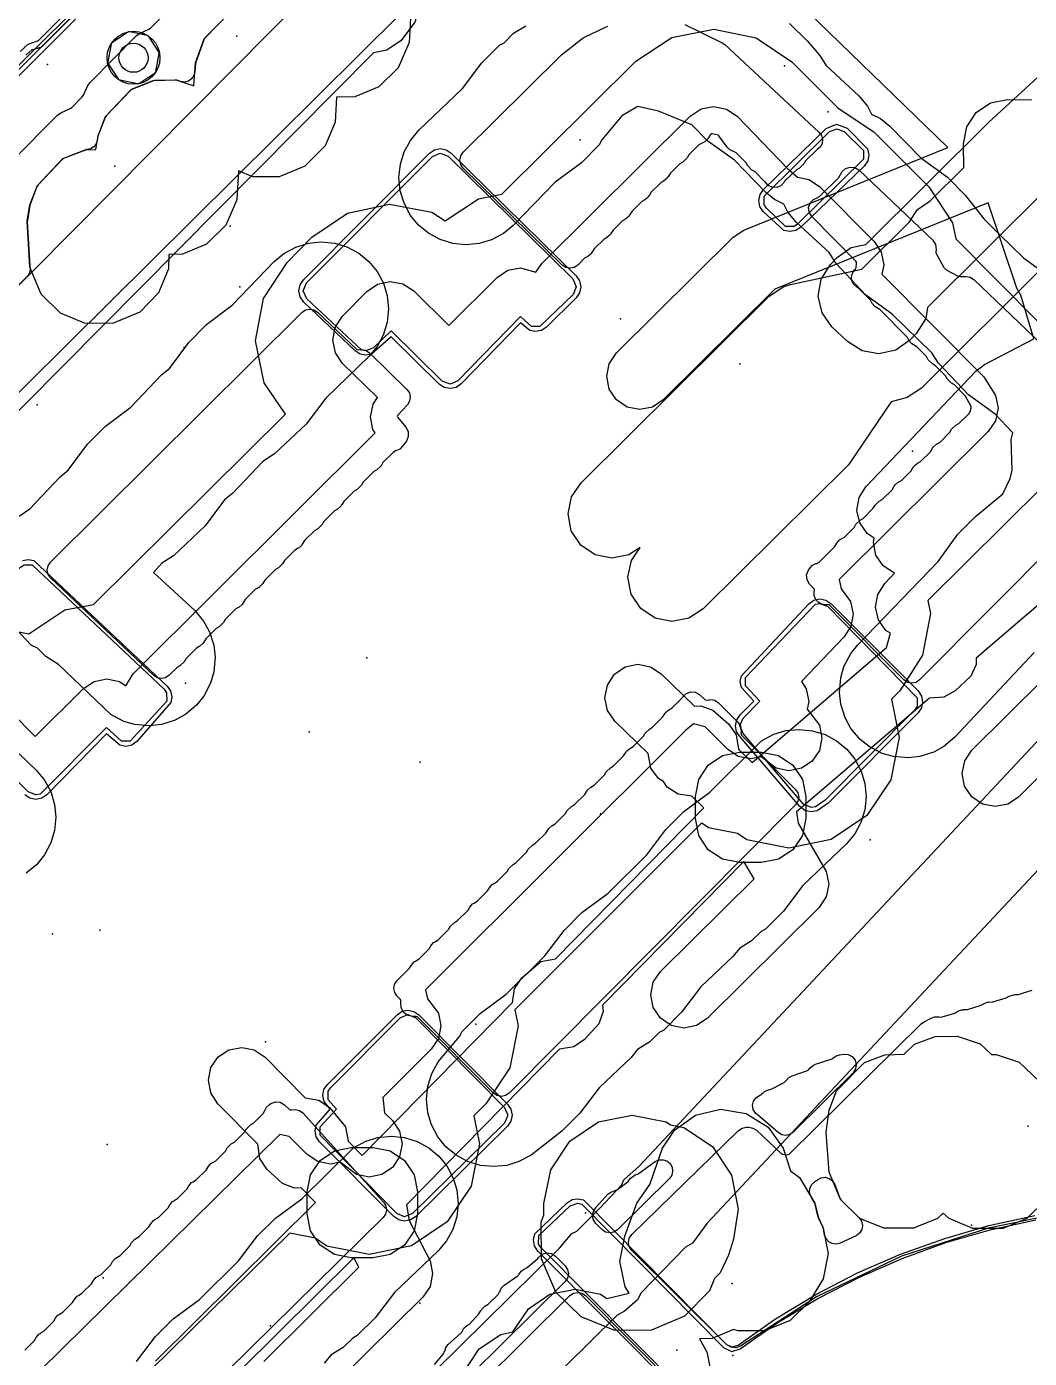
# Model space of a CAD drawing. Header units: metres. Extents: x -2677 to -840, y 169 to 1487.
# Drawn here: x -2300 to -2254.5, y 759.4 to 819.7 of the extents above; entities that cross this region are included whole.
import ezdxf

# ---------------------------------------------------------------- set-up
doc = ezdxf.new("R2010")
doc.units = ezdxf.units.M
for name, color, linetype in [('AI_GREENING_ALLOWED_ZONE', 4, 'Continuous'), ('AI_GREENING_EXCLUSIONS', 1, 'Continuous'), ('AI_GREENING_LAWN', 82, 'Continuous'), ('AI_GREENING_REJECTED', 6, 'Continuous'), ('AI_GREENING_SHRUBS', 92, 'Continuous')]:
    doc.layers.add(name, color=color, linetype=linetype)

# ---------------------------------------------------------------- blocks, each defined once
blk = doc.blocks.new('AI_SHRUB')
for radius in [1, 0.55]:
    blk.add_circle((0, 0), radius)

msp = doc.modelspace()

# ---------------------------------------------------------------- linework, layer by layer
at = {"layer": 'AI_GREENING_ALLOWED_ZONE'}
for points in [[(-2290.693, 820.413), (-2291.876, 819.212), (-2291.933, 819.121), (-2292.291, 818.107), (-2292.305, 818.042), (-2292.331, 817.677), (-2292.376, 817.503), (-2292.479, 817.356), (-2292.628, 817.255), (-2292.803, 817.213), (-2292.981, 817.236), (-2293.155, 817.291), (-2293.236, 817.303), (-2294.145, 817.278), (-2294.23, 817.261), (-2295.168, 816.89), (-2295.256, 816.83), (-2296.346, 815.683), (-2296.397, 815.602), (-2296.709, 814.797), (-2296.723, 814.747), (-2296.753, 814.567), (-2296.809, 814.405), (-2296.917, 814.271), (-2297.064, 814.182), (-2297.233, 814.148), (-2297.234, 814.148), (-2297.319, 814.131), (-2298.257, 813.76), (-2298.345, 813.7), (-2299.435, 812.553), (-2299.486, 812.472), (-2299.798, 811.667), (-2299.812, 811.617), (-2299.92, 810.942), (-2299.923, 810.889), (-2299.811, 808.869), (-2299.807, 808.851), (-2299.797, 808.684), (-2299.843, 808.523), (-2299.939, 808.387), (-2302.487, 805.818)], [(-2300.655, 813.6), (-2298.551, 815.718), (-2298.404, 815.821), (-2297.982, 816.013), (-2297.909, 816.063), (-2297.433, 816.54), (-2297.382, 816.613), (-2297.183, 817.051), (-2297.083, 817.197), (-2294.988, 819.305), (-2294.841, 819.408), (-2294.419, 819.6), (-2294.347, 819.65), (-2293.87, 820.127)]]:
    msp.add_lwpolyline(points, dxfattribs=at)
msp.add_lwpolyline([(-2264.122, 767.479), (-2263.956, 767.568), (-2263.769, 767.59), (-2263.587, 767.54), (-2263.436, 767.427), (-2263.338, 767.267), (-2263.101, 766.635), (-2263.043, 766.545), (-2262.232, 765.754), (-2262.122, 765.596), (-2262.081, 765.408), (-2262.114, 765.218), (-2262.216, 765.055), (-2262.372, 764.942), (-2263.097, 764.608), (-2263.271, 764.564), (-2263.45, 764.584), (-2263.61, 764.665), (-2263.731, 764.799), (-2263.797, 764.966), (-2263.854, 765.253), (-2263.871, 765.307), (-2264.07, 765.749), (-2264.102, 765.841), (-2264.227, 766.375), (-2264.256, 766.446), (-2264.412, 766.705), (-2264.478, 766.884), (-2264.472, 767.074), (-2264.396, 767.248), (-2264.26, 767.381), (-2264.165, 767.444), (-2264.122, 767.479)], close=True, dxfattribs=at)
at = {"layer": 'AI_GREENING_EXCLUSIONS'}
for points in [[(-2253.881, 847.093), (-2254.649, 847.231), (-2255.33, 847.689), (-2282.133, 820.661), (-2282.358, 819.92), (-2282.98, 819.097), (-2283.627, 818.661), (-2284.241, 818.536), (-2312.4, 790.141), (-2337.539, 765.065), (-2337.768, 764.325), (-2338.395, 763.505), (-2339.044, 763.072), (-2339.658, 762.951), (-2363.51, 739.16)], [(-2285.57, 832.479), (-2316.918, 801.253), (-2346.869, 771.794)], [(-2285.472, 832.295), (-2316.778, 801.11), (-2346.64, 771.738)], [(-2253.628, 812.473), (-2259.132, 807), (-2259.218, 806.498), (-2259.635, 805.838), (-2259.937, 805.519), (-2260.575, 805.07), (-2261.336, 804.899), (-2262.103, 805.031), (-2262.765, 805.449), (-2263.465, 806.116), (-2263.914, 806.753), (-2264.085, 807.514), (-2263.952, 808.283), (-2263.535, 808.943), (-2263.233, 809.259), (-2262.595, 809.709), (-2261.931, 809.858), (-2261.931, 809.858), (-2256.364, 815.392), (-2243.745, 826.986)], [(-2294.119, 759.263), (-2286.866, 766.444), (-2287.522, 767.109), (-2287.811, 767.097), (-2288.36, 767.299), (-2289.067, 767.952), (-2289.389, 768.44), (-2289.483, 769.094), (-2291.288, 770.922), (-2291.61, 771.41), (-2291.721, 771.985), (-2291.603, 772.558), (-2291.275, 773.043), (-2290.786, 773.365), (-2290.211, 773.475), (-2289.638, 773.358), (-2289.153, 773.03), (-2287.338, 771.191), (-2286.712, 771.084), (-2286.227, 770.756), (-2285.501, 769.881), (-2285.389, 769.218), (-2284.749, 768.57), (-2277.94, 775.504), (-2277.842, 776.132), (-2277.521, 776.621), (-2276.658, 777.361), (-2275.997, 777.483), (-2269.278, 784.325), (-2269.814, 784.849), (-2270.441, 784.946), (-2270.932, 785.266), (-2271.104, 785.518), (-2271.328, 785.655), (-2271.673, 786.128), (-2271.796, 786.789), (-2273.298, 788.259), (-2273.629, 788.742), (-2273.749, 789.315), (-2273.641, 789.89), (-2273.321, 790.38), (-2272.838, 790.711), (-2272.266, 790.831), (-2271.69, 790.723), (-2271.2, 790.403), (-2269.699, 788.934), (-2269.411, 788.951), (-2268.858, 788.758), (-2268.14, 788.118), (-2267.81, 787.635), (-2267.705, 786.983), (-2267.086, 786.378), (-2260.987, 791.589), (-2260.811, 792.236), (-2261.019, 792.368), (-2261.357, 792.846), (-2261.486, 793.417), (-2261.386, 793.993), (-2261.074, 794.488), (-2260.632, 794.954), (-2261.152, 795.288), (-2261.475, 795.776), (-2261.587, 796.35), (-2261.546, 796.551), (-2261.872, 796.757), (-2262.209, 797.235), (-2262.338, 797.806), (-2262.239, 798.383), (-2261.926, 798.877), (-2256.95, 804.118), (-2256.556, 804.414), (-2254.32, 805.582), (-2254.905, 807.552), (-2255.091, 807.875), (-2256.389, 811.742), (-2266.049, 807.83), (-2271.113, 802.807), (-2271.601, 802.484), (-2272.175, 802.372), (-2272.749, 802.488), (-2273.234, 802.815), (-2273.557, 803.303), (-2273.669, 803.878), (-2273.553, 804.451), (-2273.226, 804.937), (-2267.944, 810.176), (-2267.46, 810.495), (-2258.211, 814.241), (-2266.515, 822.317)], [(-2340.403, 767.858), (-2317.255, 790.948), (-2318.456, 791.509), (-2322.513, 787.073), (-2323.142, 786.611), (-2323.9, 786.424), (-2324.671, 786.542), (-2325.339, 786.947), (-2325.801, 787.575), (-2325.987, 788.333), (-2325.869, 789.105), (-2325.465, 789.772), (-2320.289, 795.42), (-2319.621, 795.824), (-2318.85, 795.942), (-2318.257, 795.824), (-2314.655, 794.147), (-2314.123, 794.084), (-2287.078, 821.356)], [(-2300.242, 818.602), (-2299.892, 818.926), (-2299.421, 819.097), (-2296.903, 821.631)], [(-2299.993, 818.435), (-2299.725, 818.677), (-2299.263, 818.803), (-2296.609, 821.474)], [(-2282.532, 820.627), (-2282.626, 819.001), (-2283.124, 817.85), (-2284.001, 816.995), (-2285.085, 816.542), (-2285.92, 816.525), (-2285.97, 815.4), (-2286.423, 814.316), (-2287.345, 813.394), (-2288.51, 812.924), (-2289.698, 812.924), (-2290.36, 813.184), (-2290.435, 811.875), (-2290.933, 810.724), (-2291.81, 809.869), (-2292.894, 809.416), (-2293.507, 809.399), (-2293.524, 808.745), (-2293.977, 807.661), (-2294.832, 806.784), (-2296.064, 806.269), (-2297.333, 806.286), (-2298.417, 806.739), (-2299.294, 807.594), (-2299.809, 808.826), (-2299.924, 810.916), (-2299.807, 811.643), (-2299.468, 812.518), (-2298.308, 813.74), (-2297.278, 814.147), (-2296.82, 814.159), (-2296.718, 814.773), (-2296.379, 815.648), (-2295.219, 816.87), (-2294.189, 817.277), (-2294.189, 817.277), (-2293.195, 817.304), (-2292.376, 817.045), (-2292.303, 818.075), (-2291.914, 819.173), (-2290.655, 820.452)], [(-2301.7, 792.578), (-2299.854, 792.212), (-2298.228, 793.292), (-2296.929, 793.547), (-2288.218, 802.156), (-2289.187, 803.577), (-2289.585, 805.487), (-2289.222, 807.404), (-2288.153, 809.036), (-2287.033, 810.177), (-2285.42, 811.276), (-2283.511, 811.674), (-2281.594, 811.312), (-2280.991, 810.917), (-2279.476, 811.922), (-2278.421, 812.128), (-2272.351, 818.152), (-2270.727, 819.229), (-2268.814, 819.603), (-2266.903, 819.217), (-2265.285, 818.131), (-2263.202, 816.037), (-2261.548, 814.943), (-2259.079, 812.462), (-2257.998, 810.838), (-2257.854, 810.105), (-2254.097, 806.317)], [(-2254.301, 791.367), (-2257.898, 787.525), (-2258.395, 787.104), (-2258.855, 786.851), (-2259.478, 786.651), (-2260.008, 786.59), (-2260.681, 786.648), (-2261.185, 786.794), (-2261.78, 787.104), (-2262.182, 787.426), (-2262.603, 787.923), (-2262.867, 788.4), (-2263.065, 789.019), (-2263.126, 789.555), (-2263.068, 790.223), (-2262.921, 790.728), (-2262.611, 791.321), (-2262.295, 791.717), (-2258.647, 795.481), (-2257.768, 796.719), (-2256.958, 797.529), (-2255.729, 798.548), (-2255.396, 799.245), (-2255.299, 799.621), (-2255.345, 801.011), (-2255.263, 801.312), (-2256.073, 802.157), (-2257.284, 803.038), (-2258.639, 804.471), (-2258.941, 804.946), (-2260.73, 806.692), (-2261.94, 807.574), (-2263.295, 809.006), (-2263.598, 809.481), (-2265.072, 810.852), (-2265.468, 811.323), (-2265.646, 811.685), (-2266.066, 811.889), (-2266.481, 812.228), (-2267.888, 813.665), (-2269.093, 814.54), (-2269.819, 815.266), (-2271.328, 815.888), (-2272.262, 816.107), (-2272.983, 815.674), (-2273.89, 814.598), (-2274.007, 814.367), (-2274.817, 813.557), (-2276.001, 812.681), (-2277.916, 810.71), (-2278.351, 810.352), (-2278.892, 810.064), (-2279.45, 809.895), (-2280.052, 809.836), (-2280.637, 809.895), (-2281.217, 810.072), (-2281.749, 810.36), (-2282.201, 810.734), (-2282.559, 811.171), (-2282.856, 811.723), (-2283.024, 812.282), (-2283.083, 812.89), (-2283.021, 813.485), (-2282.844, 814.056), (-2282.844, 814.056), (-2282.568, 814.568), (-2282.19, 815.027), (-2280.21, 816.918), (-2279.335, 818.075), (-2278.525, 818.885), (-2278.322, 818.991), (-2277.893, 819.42), (-2277.342, 819.761)], [(-2265.385, 819.868), (-2264.575, 819.058), (-2264.031, 818.436), (-2263.728, 817.961), (-2262.253, 816.591), (-2261.858, 816.119), (-2261.68, 815.757), (-2261.259, 815.553), (-2260.844, 815.214), (-2259.437, 813.777), (-2258.233, 812.902), (-2257.422, 812.092), (-2256.575, 810.994), (-2255.856, 810.288), (-2254.781, 809.242), (-2253.576, 808.367)], [(-2248.209, 814.507), (-2259.413, 803.345), (-2260.063, 802.913), (-2260.787, 802.719), (-2262.719, 799.875), (-2269.302, 793.345), (-2269.952, 792.914), (-2270.718, 792.764), (-2271.483, 792.92), (-2272.13, 793.356), (-2272.561, 794.007), (-2272.71, 794.773), (-2272.555, 795.537), (-2272.159, 796.125), (-2272.668, 795.788), (-2273.434, 795.639), (-2274.198, 795.794), (-2274.845, 796.23), (-2275.276, 796.881), (-2275.425, 797.647), (-2275.27, 798.412), (-2274.834, 799.059), (-2266.325, 807.499), (-2265.675, 807.93), (-2265.34, 808.033), (-2262.109, 808.734), (-2259.966, 810.87), (-2259.587, 811.436), (-2259.01, 811.822), (-2259.01, 811.822), (-2257.493, 813.333), (-2257.51, 814.419), (-2257.358, 815.184), (-2256.925, 815.833), (-2256.276, 816.267), (-2255.51, 816.419), (-2254.416, 816.4)], [(-2300.638, 788.639), (-2299.563, 787.565), (-2297.385, 789.732), (-2296.897, 790.055), (-2296.323, 790.168), (-2295.75, 790.052), (-2295.467, 789.862), (-2295.13, 790.399), (-2284.165, 801.315), (-2284.264, 801.464), (-2284.376, 802.039), (-2284.259, 802.612), (-2284.057, 802.912), (-2285.636, 804.463), (-2285.966, 804.946), (-2286.085, 805.519), (-2285.976, 806.094), (-2285.656, 806.584), (-2284.535, 807.726), (-2284.051, 808.055), (-2283.478, 808.175), (-2282.903, 808.066), (-2282.414, 807.745), (-2280.825, 806.185), (-2278.635, 808.36), (-2278.148, 808.684), (-2277.573, 808.796), (-2276.877, 808.597), (-2276.607, 808.997), (-2269.886, 815.668), (-2269.398, 815.991), (-2268.825, 816.103), (-2268.251, 815.987), (-2267.766, 815.661), (-2265.481, 813.296), (-2265.019, 812.901), (-2264.514, 812.8), (-2264.028, 812.474), (-2261.559, 809.993), (-2261.235, 809.506), (-2261.122, 808.931), (-2261.206, 808.514), (-2256.582, 803.852), (-2256.048, 803.01), (-2255.936, 802.435), (-2256.053, 801.862), (-2256.38, 801.377), (-2263.138, 794.673), (-2263.045, 794.252), (-2262.622, 793.67), (-2262.506, 793.105), (-2262.611, 792.538), (-2262.923, 792.053), (-2264.848, 790.045), (-2264.633, 789.723), (-2264.52, 789.148), (-2264.591, 788.795), (-2264.035, 788.079), (-2263.92, 787.506), (-2264.034, 786.931), (-2264.358, 786.444), (-2264.845, 786.119), (-2265.418, 786.004), (-2265.993, 786.117), (-2266.672, 786.634), (-2267.139, 786.542), (-2267.713, 786.657), (-2268.198, 786.984), (-2269.213, 788.002), (-2269.735, 788.129), (-2270.105, 787.832), (-2281.886, 776.076), (-2281.792, 775.679), (-2281.3, 775.023), (-2281.186, 774.45), (-2281.3, 773.878), (-2281.624, 773.392), (-2283.812, 771.198), (-2283.739, 770.512), (-2283.382, 770.157), (-2283.057, 769.671), (-2282.942, 769.097), (-2283.055, 768.522), (-2283.38, 768.035), (-2283.866, 767.71), (-2284.44, 767.595), (-2285.014, 767.708), (-2285.745, 768.276), (-2286.185, 768.188), (-2286.759, 768.302), (-2287.246, 768.626), (-2288.06, 769.439), (-2288.486, 769.529), (-2300.32, 757.861)], [(-2300.286, 797.54), (-2299.809, 797.879), (-2299.809, 797.879), (-2298.435, 799.331), (-2298.07, 799.626), (-2297.194, 800.806), (-2296.384, 801.617), (-2295.226, 802.487), (-2293.851, 803.94), (-2293.487, 804.235), (-2292.611, 805.415), (-2291.8, 806.225), (-2290.642, 807.096), (-2288.739, 809.08), (-2288.302, 809.445), (-2287.757, 809.737), (-2287.19, 809.91), (-2286.609, 809.969), (-2285.988, 809.906), (-2285.442, 809.74), (-2284.904, 809.453), (-2284.454, 809.085), (-2284.072, 808.622), (-2283.79, 808.096), (-2283.616, 807.523), (-2283.557, 806.936), (-2283.616, 806.335), (-2283.788, 805.767), (-2284.072, 805.236), (-2284.436, 804.792), (-2286.399, 802.894), (-2287.282, 801.707), (-2288.721, 800.359), (-2289.251, 800.026), (-2290.612, 798.582), (-2290.983, 798.285), (-2291.866, 797.098), (-2293.304, 795.75), (-2293.834, 795.417), (-2294.212, 794.987), (-2292.354, 793.279), (-2291.936, 792.786), (-2291.671, 792.304), (-2291.475, 791.69), (-2291.413, 791.153), (-2291.471, 790.486), (-2291.618, 789.982), (-2291.928, 789.388), (-2292.253, 788.981), (-2292.747, 788.564), (-2293.224, 788.3), (-2293.843, 788.103), (-2294.385, 788.041), (-2295.061, 788.103), (-2295.549, 788.246), (-2296.145, 788.556), (-2298.514, 790.822), (-2299.086, 791.185), (-2299.456, 791.555), (-2299.742, 791.695), (-2301.134, 793.184)], [(-2253.915, 798.892), (-2259.126, 793.722), (-2259.006, 793.138), (-2259.358, 791.248), (-2260.396, 789.631), (-2260.768, 789.243), (-2260.42, 787.51), (-2260.799, 785.596), (-2261.88, 783.973), (-2263.501, 782.887), (-2265.414, 782.504), (-2267.328, 782.882), (-2267.751, 783.163), (-2269.059, 783.427), (-2269.358, 783.627), (-2269.407, 783.595), (-2277.829, 775.17), (-2277.686, 774.449), (-2278.066, 772.54), (-2279.146, 770.92), (-2279.696, 770.369), (-2279.442, 769.101), (-2279.82, 767.187), (-2280.902, 765.564), (-2282.522, 764.478), (-2284.435, 764.095), (-2286.349, 764.473), (-2286.88, 764.826), (-2288.028, 765.053), (-2296.124, 757.093)], [(-2300.147, 795.526), (-2299.885, 795.579), (-2299.623, 795.53), (-2293.589, 789.842), (-2293.433, 789.622), (-2293.373, 789.359), (-2293.416, 789.093), (-2294.955, 787.335), (-2295.183, 787.17), (-2295.457, 787.108), (-2295.733, 787.159), (-2296.329, 787.678), (-2299.044, 784.915), (-2299.271, 784.764), (-2299.539, 784.712), (-2299.806, 784.765), (-2300.032, 784.916)], [(-2252.307, 795.06), (-2256.929, 791.111), (-2256.938, 790.823), (-2257.179, 790.289), (-2257.88, 789.632), (-2258.391, 789.346), (-2259.05, 789.299), (-2265.077, 784.149), (-2264.999, 783.636), (-2263.726, 781.436), (-2263.614, 780.862), (-2263.731, 780.288), (-2264.058, 779.803), (-2269.12, 774.782), (-2269.608, 774.459), (-2270.182, 774.347), (-2270.756, 774.463), (-2271.241, 774.791), (-2271.564, 775.279), (-2271.676, 775.853), (-2271.559, 776.427), (-2271.232, 776.912), (-2266.997, 781.113), (-2267.457, 781.897), (-2273.855, 775.382), (-2273.839, 775.094), (-2274.032, 774.542), (-2274.674, 773.825), (-2275.158, 773.496), (-2275.81, 773.391), (-2282.737, 766.337), (-2282.626, 765.623), (-2281.672, 763.795), (-2281.56, 763.221), (-2281.677, 762.647), (-2282.004, 762.162), (-2287.101, 757.106)], [(-2249.639, 790.145), (-2255.01, 784.817), (-2255.498, 784.494), (-2256.072, 784.382), (-2256.646, 784.499), (-2257.131, 784.826), (-2257.454, 785.314), (-2257.566, 785.888), (-2257.449, 786.462), (-2257.122, 786.947), (-2252.236, 791.794)], [(-2299.36, 741.141), (-2275.817, 764.372), (-2275.244, 765.047), (-2275.025, 765.153), (-2275.025, 765.153), (-2273.98, 766.185), (-2272.994, 767.236), (-2272.888, 767.473), (-2272.195, 768.089), (-2252.181, 789.449)], [(-2299.36, 741.141), (-2275.817, 764.372), (-2275.244, 765.047), (-2275.025, 765.153), (-2275.025, 765.153), (-2273.98, 766.185), (-2272.994, 767.236), (-2272.888, 767.473), (-2272.195, 768.089), (-2252.181, 789.449)], [(-2301.511, 787.937), (-2299.52, 786.034), (-2299.143, 785.58), (-2298.865, 785.063), (-2298.687, 784.481), (-2298.628, 783.906), (-2298.687, 783.293), (-2298.853, 782.738), (-2299.143, 782.195), (-2299.507, 781.748), (-2299.975, 781.363)], [(-2249.415, 786.551), (-2269.124, 765.516), (-2269.782, 764.597), (-2270.102, 764.423), (-2272.108, 762.357), (-2272.271, 762.033), (-2272.861, 761.523), (-2273.21, 761.325), (-2296.547, 738.297)], [(-2249.415, 786.551), (-2269.124, 765.516), (-2269.782, 764.597), (-2270.102, 764.423), (-2272.108, 762.357), (-2272.271, 762.033), (-2272.861, 761.523), (-2273.21, 761.325), (-2296.547, 738.297)], [(-2253.764, 766.576), (-2254.641, 765.72), (-2255.725, 765.267), (-2257.076, 765.267), (-2258.159, 765.72), (-2258.427, 765.967), (-2258.687, 765.728), (-2259.771, 765.275), (-2261.122, 765.275), (-2262.205, 765.728), (-2263.082, 766.584), (-2263.597, 767.815), (-2263.725, 769.634), (-2263.596, 770.632), (-2263.256, 771.507), (-2261.997, 772.786), (-2261.066, 773.136), (-2261.066, 773.136), (-2260.197, 773.159), (-2259.723, 773.612), (-2258.792, 773.962), (-2257.798, 773.989), (-2256.748, 773.637), (-2256.233, 773.149), (-2256.026, 773.155), (-2254.976, 772.803), (-2253.752, 771.644)], [(-2280.416, 758.344), (-2279.447, 759.819), (-2278.474, 760.47), (-2277.92, 760.58), (-2277.215, 761.634), (-2277.215, 761.634), (-2276.242, 762.285), (-2275.094, 762.513), (-2273.946, 762.285), (-2273.662, 762.095), (-2272.649, 762.344), (-2272.84, 762.63), (-2273.07, 763.778), (-2272.843, 764.926), (-2272.307, 766.408), (-2271.713, 767.258), (-2271.143, 768.912), (-2270.604, 769.72), (-2269.653, 770.402), (-2268.513, 770.669), (-2267.358, 770.48), (-2266.363, 769.863), (-2265.681, 768.912), (-2265.348, 767.881), (-2264.934, 767.571), (-2264.236, 766.413), (-2264.09, 765.793), (-2263.859, 765.281), (-2263.632, 764.133), (-2263.862, 762.985), (-2264.491, 761.949), (-2265.365, 761.096), (-2266.526, 760.627), (-2267.714, 760.627), (-2267.921, 760.697), (-2268.898, 760.288), (-2269.47, 760.272), (-2269.141, 759.675), (-2268.913, 758.527)], [(-2294.98, 759.235), (-2294.119, 760.367), (-2293.308, 761.177), (-2292.118, 762.053), (-2290.35, 763.798), (-2289.489, 764.93), (-2288.679, 765.74), (-2287.488, 766.616), (-2285.147, 768.926), (-2284.585, 769.227), (-2284.036, 769.391), (-2283.424, 769.45), (-2282.833, 769.388), (-2282.26, 769.21), (-2281.737, 768.926), (-2281.278, 768.545), (-2280.918, 768.103), (-2280.624, 767.55), (-2280.465, 767.02), (-2280.403, 766.387), (-2280.465, 765.801), (-2280.645, 765.221), (-2280.926, 764.705), (-2281.302, 764.253), (-2283.293, 762.361), (-2284.161, 761.222), (-2284.971, 760.412), (-2285.181, 760.304), (-2285.606, 759.879), (-2286.162, 759.536), (-2286.466, 759.163)], [(-2270.493, 757.919), (-2276.787, 764.247), (-2276.941, 764.481), (-2276.99, 764.758), (-2276.927, 765.031), (-2275.468, 766.437), (-2275.24, 766.575), (-2274.976, 766.619), (-2274.716, 766.56), (-2268.243, 760.019), (-2267.994, 759.904), (-2267.72, 759.985), (-2266.02, 761.172), (-2264.194, 762.275), (-2262.303, 763.253), (-2260.354, 764.102), (-2258.353, 764.821), (-2256.351, 765.396), (-2254.267, 765.849)], [(-2270.337, 758.046), (-2276.645, 764.388), (-2276.755, 764.555), (-2276.745, 764.948), (-2275.333, 766.289), (-2274.982, 766.419), (-2274.796, 766.377), (-2268.37, 759.863), (-2268.009, 759.702), (-2267.621, 759.81), (-2265.917, 761.001), (-2264.102, 762.098), (-2262.223, 763.069), (-2260.286, 763.914), (-2258.298, 764.629), (-2256.296, 765.204), (-2254.224, 765.653)], [(-2289.213, 759.236), (-2284.904, 763.51), (-2285.13, 763.941), (-2292.007, 757.133)]]:
    msp.add_lwpolyline(points, dxfattribs=at)
for points in [[(-2265.109, 810.486), (-2265.377, 810.433), (-2265.644, 810.487), (-2266.577, 811.348), (-2266.729, 811.578), (-2266.781, 811.848), (-2266.724, 812.117), (-2266.569, 812.344), (-2263.735, 815.1), (-2263.258, 815.298), (-2262.774, 815.114), (-2261.852, 814.191), (-2261.791, 813.913), (-2261.846, 813.635), (-2262.006, 813.4), (-2264.881, 810.637), (-2265.109, 810.486)], [(-2266.544, 811.653), (-2266.541, 812.039), (-2263.596, 814.957), (-2263.255, 815.098), (-2262.91, 814.967), (-2262.035, 814.109), (-2262.03, 813.712), (-2265.022, 810.779), (-2265.185, 810.671), (-2265.567, 810.672), (-2266.435, 811.49), (-2266.544, 811.653)], [(-2276.893, 805.903), (-2277.161, 805.957), (-2277.572, 806.296), (-2280.271, 803.532), (-2280.497, 803.378), (-2280.764, 803.323), (-2281.033, 803.373), (-2281.261, 803.523), (-2283.441, 805.663), (-2284.323, 804.884), (-2284.583, 804.833), (-2284.844, 804.883), (-2285.068, 805.026), (-2287.4, 807.245), (-2287.56, 807.472), (-2287.618, 807.744), (-2287.565, 808.017), (-2287.411, 808.249), (-2281.706, 813.985), (-2281.48, 814.138), (-2281.213, 814.194), (-2280.944, 814.143), (-2280.716, 813.993), (-2275.06, 808.432), (-2274.905, 808.204), (-2274.85, 807.934), (-2274.904, 807.664), (-2275.057, 807.436), (-2276.397, 806.106), (-2276.625, 805.955), (-2276.893, 805.903)], [(-2280.766, 803.523), (-2281.121, 803.666), (-2283.439, 805.942), (-2284.239, 805.173), (-2284.584, 805.033), (-2284.77, 805.068), (-2287.262, 807.39), (-2287.418, 807.746), (-2287.27, 808.107), (-2281.563, 813.845), (-2281.211, 813.994), (-2280.856, 813.85), (-2275.2, 808.289), (-2275.05, 807.934), (-2275.198, 807.578), (-2276.701, 806.14), (-2277.083, 806.142), (-2277.573, 806.581), (-2280.414, 803.672), (-2280.766, 803.523)], [(-2302.763, 792.763), (-2300.231, 795.237), (-2300.071, 795.341), (-2299.697, 795.344), (-2293.727, 789.697), (-2293.616, 789.54), (-2293.603, 789.162), (-2295.265, 787.352), (-2295.659, 787.344), (-2296.329, 787.961), (-2299.347, 784.949), (-2299.538, 784.912), (-2299.891, 785.058), (-2301.668, 786.834), (-2302.437, 786.058), (-2302.79, 785.909), (-2303.144, 786.054), (-2306.176, 789.058), (-2306.325, 789.415), (-2306.285, 789.608), (-2303.236, 792.645), (-2303.075, 792.75), (-2302.763, 792.763)], [(-2267.618, 790.046), (-2267.568, 790.311), (-2264.511, 793.575), (-2264.284, 793.733), (-2264.012, 793.791), (-2263.74, 793.738), (-2263.51, 793.584), (-2259.564, 789.621), (-2259.413, 789.394), (-2259.36, 789.127), (-2259.413, 788.86), (-2259.563, 788.633), (-2263.636, 784.532), (-2264.14, 784.185), (-2264.419, 784.141), (-2264.694, 784.211), (-2264.918, 784.384), (-2267.631, 787.548), (-2267.783, 787.775), (-2267.835, 788.043), (-2267.781, 788.311), (-2267.629, 788.538), (-2267.01, 789.154), (-2267.563, 789.783), (-2267.618, 790.046)], [(-2264.011, 793.591), (-2263.651, 793.443), (-2259.598, 789.318), (-2259.598, 788.936), (-2259.705, 788.774), (-2263.778, 784.673), (-2264.21, 784.372), (-2264.41, 784.341), (-2264.766, 784.514), (-2267.49, 787.689), (-2267.635, 788.043), (-2267.488, 788.396), (-2266.728, 789.153), (-2267.379, 789.86), (-2267.382, 790.237), (-2264.204, 793.55), (-2264.011, 793.591)], [(-2281.6, 772.283), (-2281.312, 772.815), (-2280.336, 773.964), (-2280.219, 774.196), (-2279.408, 775.006), (-2278.225, 775.882), (-2276.473, 777.622), (-2275.604, 778.774), (-2274.794, 779.584), (-2273.611, 780.46), (-2271.858, 782.2), (-2270.99, 783.352), (-2270.18, 784.162), (-2268.997, 785.038), (-2266.659, 787.359), (-2266.095, 787.659), (-2265.548, 787.824), (-2264.946, 787.883), (-2264.344, 787.821), (-2263.78, 787.647), (-2263.261, 787.368), (-2262.796, 786.985), (-2262.429, 786.536), (-2262.139, 785.991), (-2261.973, 785.437), (-2261.914, 784.83), (-2261.976, 784.234), (-2262.153, 783.663), (-2262.429, 783.151), (-2262.807, 782.692), (-2264.787, 780.802), (-2265.661, 779.644), (-2266.472, 778.834), (-2266.675, 778.728), (-2267.104, 778.299), (-2267.655, 777.957), (-2267.954, 777.586), (-2269.401, 776.224), (-2270.276, 775.066), (-2271.086, 774.256), (-2271.29, 774.15), (-2271.719, 773.721), (-2272.269, 773.379), (-2272.568, 773.008), (-2274.015, 771.646), (-2274.89, 770.488), (-2275.701, 769.678), (-2277.091, 768.593), (-2277.649, 768.296), (-2278.203, 768.129), (-2278.807, 768.07), (-2279.39, 768.129), (-2279.972, 768.306), (-2280.489, 768.585), (-2280.955, 768.969), (-2281.321, 769.417), (-2281.61, 769.958), (-2281.777, 770.515), (-2281.836, 771.126), (-2281.774, 771.719), (-2281.6, 772.283)], [(-2265.24, 782.431), (-2265.889, 781.998), (-2266.655, 781.846), (-2267.655, 781.846), (-2268.42, 781.998), (-2269.069, 782.431), (-2269.502, 783.08), (-2269.655, 783.846), (-2269.655, 784.846), (-2269.502, 785.611), (-2269.069, 786.26), (-2268.42, 786.693), (-2267.655, 786.846), (-2266.655, 786.846), (-2265.889, 786.693), (-2265.24, 786.26), (-2264.807, 785.611), (-2264.655, 784.846), (-2264.655, 783.846), (-2264.807, 783.08), (-2265.24, 782.431)], [(-2283.173, 774.954), (-2282.945, 775.107), (-2282.676, 775.16), (-2282.407, 775.106), (-2282.18, 774.953), (-2278.159, 770.896), (-2278.009, 770.668), (-2277.957, 770.399), (-2278.012, 770.131), (-2278.166, 769.904), (-2282.332, 765.803), (-2282.56, 765.654), (-2282.827, 765.602), (-2283.094, 765.657), (-2283.32, 765.809), (-2286.683, 769.195), (-2286.834, 769.422), (-2286.887, 769.689), (-2286.833, 769.956), (-2286.197, 770.669), (-2286.48, 771.027), (-2286.534, 771.294), (-2286.481, 771.562), (-2286.329, 771.79), (-2283.173, 774.954)], [(-2282.676, 774.96), (-2282.322, 774.812), (-2278.302, 770.755), (-2278.157, 770.4), (-2278.306, 770.047), (-2282.473, 765.946), (-2282.826, 765.802), (-2283.178, 765.95), (-2286.649, 769.498), (-2286.649, 769.879), (-2285.914, 770.669), (-2286.295, 771.103), (-2286.296, 771.486), (-2286.188, 771.648), (-2283.031, 774.813), (-2282.676, 774.96)], [(-2270.984, 770.097), (-2270.785, 769.963), (-2270.182, 769.844), (-2268.884, 768.976), (-2268.017, 767.679), (-2267.713, 766.148), (-2267.92, 764.777), (-2268.146, 764.052), (-2268.538, 763.262), (-2268.787, 762.995), (-2269.017, 762.446), (-2270.14, 761.302), (-2271.648, 760.655), (-2273.309, 760.639), (-2274.832, 761.259), (-2275.976, 762.382), (-2276.623, 763.891), (-2276.639, 765.552), (-2276.515, 765.888), (-2276.515, 766.401), (-2276.21, 767.932), (-2275.343, 769.229), (-2274.046, 770.097), (-2272.515, 770.401), (-2270.984, 770.097)], [(-2282.832, 764.517), (-2283.481, 764.084), (-2284.246, 763.932), (-2285.246, 763.932), (-2286.011, 764.084), (-2286.66, 764.517), (-2287.094, 765.166), (-2287.246, 765.932), (-2287.246, 766.932), (-2287.094, 767.697), (-2286.66, 768.346), (-2286.011, 768.779), (-2285.246, 768.932), (-2284.246, 768.932), (-2283.481, 768.779), (-2282.832, 768.346), (-2282.398, 767.697), (-2282.246, 766.932), (-2282.246, 765.932), (-2282.398, 765.166), (-2282.832, 764.517)]]:
    msp.add_lwpolyline(points, close=True, dxfattribs=at)
at = {"layer": 'AI_GREENING_LAWN'}
for points in [[(-2282.992, 820.326), (-2307.541, 795.989), (-2307.704, 795.881), (-2307.896, 795.844), (-2308.087, 795.883), (-2308.249, 795.993), (-2308.249, 795.993), (-2314.878, 802.729), (-2315.009, 802.97), (-2315.019, 803.013), (-2315.027, 803.18), (-2314.981, 803.34), (-2314.883, 803.476), (-2286.135, 832.094)], [(-2270.13, 819.82), (-2268.438, 818.991), (-2268.317, 818.908), (-2264.054, 814.944), (-2263.944, 814.795), (-2263.896, 814.615), (-2263.916, 814.431), (-2264.003, 814.267), (-2264.139, 814.149), (-2264.659, 813.641), (-2264.74, 813.503), (-2264.932, 813.316), (-2265.073, 813.239), (-2265.608, 812.719), (-2265.632, 812.678), (-2265.772, 812.523), (-2265.963, 812.44), (-2266.172, 812.441), (-2266.362, 812.528), (-2266.499, 812.685), (-2266.501, 812.688), (-2266.951, 813.14), (-2267.091, 813.219), (-2267.28, 813.409), (-2267.359, 813.549), (-2267.808, 814.001), (-2267.923, 814.066), (-2267.93, 814.068), (-2268.088, 814.138), (-2268.213, 814.259), (-2268.589, 814.777), (-2268.621, 814.807), (-2268.662, 814.824), (-2268.893, 814.871), (-2268.939, 814.871), (-2268.97, 814.838), (-2269.091, 814.642), (-2269.223, 814.502), (-2269.352, 814.442), (-2269.498, 814.36), (-2269.95, 813.911), (-2270.03, 813.772), (-2270.22, 813.583), (-2270.36, 813.505), (-2270.797, 813.073), (-2270.891, 812.916), (-2270.897, 812.92), (-2270.933, 812.852), (-2271.078, 812.729), (-2271.222, 812.649), (-2271.659, 812.217), (-2271.754, 812.061), (-2271.759, 812.064), (-2271.795, 811.996), (-2271.94, 811.874), (-2272.085, 811.793), (-2272.522, 811.361), (-2272.616, 811.205), (-2272.622, 811.208), (-2272.658, 811.14), (-2272.803, 811.018), (-2272.947, 810.937), (-2273.384, 810.505), (-2273.478, 810.349), (-2273.484, 810.352), (-2273.52, 810.284), (-2273.665, 810.162), (-2273.809, 810.081), (-2274.246, 809.649), (-2274.341, 809.493), (-2274.346, 809.496), (-2274.382, 809.428), (-2274.528, 809.306), (-2274.672, 809.225), (-2274.982, 808.919), (-2275.143, 808.812), (-2275.332, 808.774), (-2275.522, 808.811), (-2275.684, 808.917), (-2280.169, 813.316), (-2280.28, 813.479), (-2280.319, 813.672), (-2280.281, 813.865), (-2280.172, 814.028), (-2275.767, 818.401), (-2275.767, 818.401), (-2275.724, 818.44), (-2274.8, 819.166), (-2274.709, 819.222), (-2273.722, 819.701), (-2273.624, 819.736)], [(-2253.183, 796.477), (-2259.494, 790.122), (-2259.657, 790.013), (-2259.849, 789.974), (-2260.041, 790.012), (-2260.204, 790.121), (-2263.565, 793.497), (-2263.606, 793.523), (-2263.655, 793.531), (-2263.753, 793.527), (-2263.933, 793.551), (-2264.093, 793.639), (-2264.21, 793.777), (-2264.27, 793.949), (-2264.265, 794.131), (-2264.259, 794.161), (-2264.261, 794.217), (-2264.288, 794.266), (-2264.478, 794.462), (-2264.593, 794.656), (-2264.612, 794.88), (-2264.53, 795.091), (-2264.46, 795.194), (-2264.341, 795.316), (-2264.189, 795.391), (-2264.147, 795.404), (-2264.043, 795.465), (-2263.329, 796.175), (-2263.247, 796.319), (-2263.124, 796.463), (-2263.056, 796.498), (-2263.059, 796.504), (-2262.902, 796.597), (-2262.461, 797.036), (-2262.382, 797.175), (-2262.192, 797.364), (-2262.051, 797.443), (-2261.593, 797.897), (-2261.514, 798.037), (-2261.323, 798.225), (-2261.184, 798.304), (-2260.741, 798.741), (-2260.647, 798.897), (-2260.641, 798.894), (-2260.605, 798.961), (-2260.46, 799.084), (-2260.316, 799.165), (-2259.873, 799.602), (-2259.779, 799.758), (-2259.773, 799.755), (-2259.737, 799.823), (-2259.592, 799.945), (-2259.447, 800.026), (-2259.005, 800.463), (-2258.911, 800.619), (-2258.905, 800.616), (-2258.869, 800.683), (-2258.724, 800.806), (-2258.579, 800.887), (-2258.121, 801.341), (-2258.042, 801.481), (-2257.851, 801.67), (-2257.711, 801.748), (-2257.269, 802.185), (-2257.207, 802.288), (-2257.157, 802.45), (-2257.152, 802.498), (-2257.167, 802.543), (-2257.418, 802.979), (-2257.457, 803.03), (-2257.917, 803.492), (-2258.056, 803.571), (-2258.245, 803.761), (-2258.324, 803.902), (-2258.778, 804.36), (-2258.917, 804.439), (-2259.106, 804.63), (-2259.184, 804.77), (-2259.621, 805.212), (-2259.778, 805.307), (-2259.774, 805.312), (-2259.842, 805.348), (-2259.965, 805.493), (-2260.045, 805.638), (-2261.295, 806.9), (-2261.451, 806.994), (-2261.448, 806.999), (-2261.516, 807.035), (-2261.638, 807.181), (-2261.719, 807.325), (-2262.265, 807.877), (-2262.341, 807.923), (-2262.475, 808.042), (-2262.559, 808.2), (-2262.581, 808.378), (-2262.539, 808.553), (-2262.438, 808.701), (-2262.403, 808.737), (-2262.38, 808.771), (-2262.369, 808.81), (-2262.35, 808.994), (-2262.356, 809.045), (-2262.383, 809.088), (-2264.383, 811.125), (-2264.5, 811.315), (-2264.522, 811.538), (-2264.444, 811.748), (-2264.44, 811.755), (-2264.308, 811.891), (-2264.17, 811.953), (-2264.031, 812.029), (-2263.154, 812.88), (-2263.073, 813.018), (-2263.008, 813.153), (-2262.867, 813.281), (-2262.849, 813.292), (-2262.644, 813.362), (-2262.429, 813.339), (-2262.244, 813.227), (-2258.901, 810.04), (-2258.901, 810.04), (-2258.778, 809.852), (-2258.748, 809.63), (-2258.759, 809.513), (-2258.757, 809.477), (-2258.745, 809.443), (-2258.393, 808.803), (-2258.294, 808.705), (-2257.779, 808.429), (-2257.659, 808.4), (-2257.393, 808.404), (-2257.203, 808.369), (-2257.041, 808.266), (-2253.29, 804.69)], [(-2252.182, 766.149), (-2256.3, 765.305), (-2256.327, 765.298), (-2260.314, 764.01), (-2260.344, 763.998), (-2264.142, 762.189), (-2264.171, 762.173), (-2267.604, 759.938), (-2267.815, 759.861), (-2268.038, 759.884), (-2268.229, 760.002), (-2272.543, 764.282), (-2272.652, 764.446), (-2272.69, 764.64), (-2272.651, 764.833), (-2272.539, 764.995), (-2267.698, 769.713), (-2267.698, 769.713), (-2267.536, 769.818), (-2267.347, 769.855), (-2267.228, 769.854), (-2267.045, 769.819), (-2266.888, 769.719), (-2265.771, 768.671), (-2265.741, 768.65), (-2265.706, 768.639), (-2265.496, 768.608), (-2265.443, 768.613), (-2265.397, 768.641), (-2259.43, 774.533), (-2259.318, 774.617), (-2258.976, 774.803), (-2258.81, 774.858), (-2258.635, 774.853), (-2258.598, 774.846), (-2258.477, 774.851), (-2257.899, 775.023), (-2257.759, 775.111), (-2257.582, 775.179), (-2257.505, 775.178), (-2257.506, 775.185), (-2257.323, 775.193), (-2256.745, 775.365), (-2256.605, 775.453), (-2256.428, 775.522), (-2256.351, 775.521), (-2256.351, 775.527), (-2256.169, 775.535), (-2255.576, 775.712), (-2255.44, 775.797), (-2255.183, 775.873), (-2255.022, 775.876), (-2254.391, 776.063)], [(-2300.043, 759.756), (-2299.605, 760.192), (-2299.523, 760.336), (-2299.399, 760.48), (-2299.331, 760.515), (-2299.335, 760.521), (-2299.178, 760.614), (-2298.74, 761.05), (-2298.658, 761.194), (-2298.534, 761.338), (-2298.466, 761.374), (-2298.469, 761.379), (-2298.312, 761.473), (-2297.874, 761.909), (-2297.792, 762.052), (-2297.669, 762.197), (-2297.601, 762.232), (-2297.604, 762.238), (-2297.447, 762.331), (-2297.009, 762.767), (-2296.927, 762.911), (-2296.803, 763.055), (-2296.735, 763.09), (-2296.739, 763.096), (-2296.582, 763.189), (-2296.143, 763.625), (-2296.062, 763.769), (-2295.938, 763.913), (-2295.87, 763.949), (-2295.873, 763.954), (-2295.716, 764.048), (-2295.278, 764.484), (-2295.196, 764.627), (-2295.073, 764.772), (-2295.005, 764.807), (-2295.008, 764.813), (-2294.851, 764.906), (-2294.413, 765.342), (-2294.331, 765.486), (-2294.207, 765.63), (-2294.139, 765.666), (-2294.143, 765.671), (-2293.985, 765.764), (-2293.547, 766.201), (-2293.466, 766.344), (-2293.342, 766.488), (-2293.274, 766.524), (-2293.277, 766.529), (-2293.12, 766.623), (-2292.682, 767.059), (-2292.6, 767.203), (-2292.477, 767.347), (-2292.409, 767.382), (-2292.412, 767.388), (-2292.255, 767.481), (-2291.817, 767.917), (-2291.735, 768.061), (-2291.611, 768.205), (-2291.543, 768.241), (-2291.547, 768.246), (-2291.389, 768.34), (-2290.951, 768.776), (-2290.872, 768.915), (-2290.682, 769.104), (-2290.542, 769.182), (-2290.086, 769.634), (-2290.007, 769.774), (-2289.816, 769.962), (-2289.676, 770.04), (-2289.237, 770.475), (-2289.174, 770.578), (-2289.163, 770.616), (-2289.084, 770.771), (-2288.957, 770.889), (-2288.892, 770.932), (-2288.685, 771.008), (-2288.465, 770.989), (-2288.275, 770.876), (-2288.048, 770.661), (-2288.015, 770.639), (-2287.976, 770.643), (-2287.949, 770.65), (-2287.767, 770.666), (-2287.592, 770.614), (-2287.447, 770.504), (-2283.779, 766.455), (-2283.681, 766.292), (-2283.65, 766.105), (-2283.692, 765.919), (-2283.799, 765.763), (-2296.886, 752.883)], [(-2281.472, 759.098), (-2281.068, 759.585), (-2281.014, 759.705), (-2281.013, 759.714), (-2280.958, 759.877), (-2280.851, 760.012), (-2280.264, 760.535), (-2280.239, 760.565), (-2280.223, 760.608), (-2280.141, 760.748), (-2280.019, 760.855), (-2279.889, 760.936), (-2279.459, 761.4), (-2279.373, 761.557), (-2279.365, 761.552), (-2279.333, 761.618), (-2279.19, 761.746), (-2279.039, 761.836), (-2278.588, 762.28), (-2278.522, 762.393), (-2278.52, 762.401), (-2278.448, 762.559), (-2278.327, 762.682), (-2277.69, 763.137), (-2277.662, 763.164), (-2277.642, 763.204), (-2277.545, 763.335), (-2277.411, 763.428), (-2277.273, 763.493), (-2276.795, 763.906), (-2276.762, 763.954), (-2276.602, 764.1), (-2276.395, 764.165), (-2276.18, 764.137), (-2275.998, 764.02), (-2275.55, 763.571), (-2275.442, 763.408), (-2275.405, 763.216), (-2275.444, 763.024), (-2275.553, 762.862), (-2282.633, 755.856)], [(-2285.414, 752.237), (-2275.341, 762.227), (-2275.179, 762.335), (-2274.987, 762.372), (-2274.796, 762.333), (-2274.635, 762.225), (-2270.459, 758.027)]]:
    msp.add_lwpolyline(points, dxfattribs=at)
for points in [[(-2294.156, 817.618), (-2294.123, 817.651), (-2294.105, 817.693), (-2293.945, 818.498), (-2293.945, 818.544), (-2293.963, 818.587), (-2294.419, 819.269), (-2294.452, 819.301), (-2294.494, 819.319), (-2295.299, 819.479), (-2295.345, 819.479), (-2295.388, 819.461), (-2296.07, 819.006), (-2296.102, 818.973), (-2296.12, 818.93), (-2296.28, 818.126), (-2296.28, 818.08), (-2296.262, 818.037), (-2295.807, 817.355), (-2295.774, 817.322), (-2295.731, 817.304), (-2294.927, 817.144), (-2294.881, 817.144), (-2294.838, 817.162), (-2294.156, 817.618)], [(-2298.872, 795.458), (-2287.471, 806.78), (-2287.312, 806.886), (-2287.124, 806.925), (-2286.936, 806.89), (-2286.774, 806.787), (-2285.014, 805.115), (-2284.973, 805.089), (-2284.925, 805.083), (-2284.802, 805.091), (-2284.595, 805.061), (-2284.418, 804.949), (-2282.722, 803.283), (-2282.614, 803.127), (-2282.572, 802.942), (-2282.602, 802.754), (-2282.7, 802.592), (-2283.145, 802.097), (-2283.165, 802.063), (-2283.146, 802.029), (-2282.764, 801.558), (-2282.667, 801.363), (-2282.661, 801.146), (-2282.748, 800.947), (-2282.933, 800.695), (-2283.048, 800.582), (-2283.193, 800.511), (-2283.244, 800.496), (-2283.348, 800.434), (-2283.814, 799.969), (-2283.893, 799.829), (-2284.083, 799.64), (-2284.223, 799.561), (-2284.706, 799.08), (-2284.786, 798.941), (-2284.976, 798.751), (-2285.115, 798.673), (-2285.583, 798.209), (-2285.677, 798.053), (-2285.683, 798.056), (-2285.719, 797.988), (-2285.864, 797.866), (-2286.008, 797.784), (-2286.491, 797.303), (-2286.571, 797.164), (-2286.761, 796.974), (-2286.901, 796.896), (-2287.368, 796.432), (-2287.463, 796.276), (-2287.465, 796.277), (-2287.489, 796.227), (-2287.605, 796.112), (-2287.655, 796.087), (-2287.654, 796.085), (-2287.811, 795.992), (-2288.277, 795.526), (-2288.356, 795.387), (-2288.546, 795.198), (-2288.686, 795.119), (-2289.169, 794.638), (-2289.249, 794.498), (-2289.439, 794.309), (-2289.578, 794.231), (-2290.046, 793.767), (-2290.14, 793.61), (-2290.146, 793.613), (-2290.182, 793.546), (-2290.326, 793.423), (-2290.471, 793.342), (-2290.954, 792.861), (-2291.034, 792.721), (-2291.224, 792.532), (-2291.363, 792.453), (-2291.831, 791.99), (-2291.925, 791.833), (-2291.931, 791.836), (-2291.967, 791.769), (-2292.112, 791.646), (-2292.256, 791.565), (-2292.739, 791.084), (-2292.819, 790.944), (-2293.009, 790.755), (-2293.149, 790.676), (-2293.497, 790.331), (-2293.656, 790.224), (-2293.843, 790.186), (-2294.032, 790.22), (-2294.193, 790.322), (-2298.863, 794.74), (-2298.978, 794.903), (-2299.02, 795.097), (-2298.983, 795.293), (-2298.872, 795.458)], [(-2282.329, 777.38), (-2282.332, 777.386), (-2282.175, 777.479), (-2281.719, 777.933), (-2281.638, 778.077), (-2281.514, 778.221), (-2281.446, 778.257), (-2281.449, 778.262), (-2281.292, 778.355), (-2280.836, 778.809), (-2280.757, 778.949), (-2280.567, 779.137), (-2280.426, 779.216), (-2279.953, 779.685), (-2279.871, 779.829), (-2279.747, 779.973), (-2279.679, 780.009), (-2279.683, 780.014), (-2279.526, 780.108), (-2279.07, 780.562), (-2278.988, 780.705), (-2278.864, 780.849), (-2278.796, 780.885), (-2278.8, 780.89), (-2278.642, 780.984), (-2278.187, 781.438), (-2278.107, 781.577), (-2277.917, 781.766), (-2277.777, 781.844), (-2277.304, 782.314), (-2277.224, 782.453), (-2277.034, 782.642), (-2276.894, 782.72), (-2276.436, 783.172), (-2276.342, 783.329), (-2276.336, 783.325), (-2276.3, 783.393), (-2276.155, 783.515), (-2276.01, 783.596), (-2275.537, 784.066), (-2275.458, 784.205), (-2275.267, 784.394), (-2275.127, 784.472), (-2274.67, 784.924), (-2274.575, 785.081), (-2274.57, 785.077), (-2274.534, 785.145), (-2274.389, 785.268), (-2274.244, 785.349), (-2273.771, 785.818), (-2273.691, 785.958), (-2273.501, 786.146), (-2273.361, 786.224), (-2272.903, 786.677), (-2272.809, 786.833), (-2272.803, 786.83), (-2272.767, 786.897), (-2272.622, 787.02), (-2272.478, 787.101), (-2272.004, 787.57), (-2271.925, 787.71), (-2271.734, 787.898), (-2271.594, 787.977), (-2271.137, 788.429), (-2271.042, 788.585), (-2271.037, 788.582), (-2271.001, 788.65), (-2270.855, 788.772), (-2270.711, 788.853), (-2270.254, 789.305), (-2270.231, 789.342), (-2270.081, 789.499), (-2269.878, 789.577), (-2269.661, 789.562), (-2269.471, 789.456), (-2269.206, 789.22), (-2269.169, 789.198), (-2269.081, 789.217), (-2269.08, 789.211), (-2268.959, 789.236), (-2268.765, 789.199), (-2268.601, 789.089), (-2267.726, 788.21), (-2267.61, 788.025), (-2267.583, 787.808), (-2267.592, 787.719), (-2267.586, 787.668), (-2267.559, 787.625), (-2265.117, 785.165), (-2265.01, 785.003), (-2264.972, 784.813), (-2265.01, 784.622), (-2265.117, 784.46), (-2278.091, 771.398), (-2278.253, 771.289), (-2278.445, 771.25), (-2278.637, 771.289), (-2278.8, 771.398), (-2282.226, 774.84), (-2282.265, 774.865), (-2282.31, 774.875), (-2282.478, 774.875), (-2282.669, 774.913), (-2282.831, 775.022), (-2282.868, 775.059), (-2282.991, 775.264), (-2283.005, 775.503), (-2282.996, 775.554), (-2282.999, 775.608), (-2283.026, 775.655), (-2283.178, 775.813), (-2283.278, 775.965), (-2283.317, 776.142), (-2283.29, 776.322), (-2283.201, 776.48), (-2283.101, 776.563), (-2282.603, 777.057), (-2282.521, 777.201), (-2282.397, 777.345), (-2282.329, 777.38)], [(-2266.61, 771.394), (-2266.605, 771.389), (-2266.519, 771.478), (-2266.342, 771.556), (-2266.189, 771.591), (-2265.638, 771.878), (-2265.543, 771.967), (-2265.538, 771.975), (-2265.423, 772.104), (-2265.272, 772.186), (-2264.574, 772.421), (-2264.54, 772.438), (-2264.514, 772.464), (-2264.467, 772.529), (-2264.354, 772.641), (-2264.212, 772.711), (-2263.494, 772.935), (-2263.461, 772.951), (-2263.407, 773.003), (-2263.402, 772.998), (-2263.309, 773.079), (-2263.13, 773.142), (-2262.935, 773.171), (-2262.728, 773.158), (-2262.544, 773.062), (-2262.415, 772.9), (-2262.363, 772.699), (-2262.396, 772.495), (-2262.51, 772.321), (-2265.22, 769.63), (-2265.375, 769.526), (-2265.557, 769.486), (-2265.742, 769.515), (-2265.903, 769.61), (-2266.773, 770.376), (-2266.778, 770.378), (-2266.934, 770.493), (-2267.034, 770.658), (-2267.065, 770.848), (-2267.021, 771.036), (-2266.91, 771.194), (-2266.747, 771.297), (-2266.694, 771.317), (-2266.661, 771.336), (-2266.61, 771.394)], [(-2273.181, 767.031), (-2272.701, 767.4), (-2272.606, 767.526), (-2272.385, 767.693), (-2272.245, 767.746), (-2271.473, 768.296), (-2271.305, 768.373), (-2271.12, 768.385), (-2270.944, 768.328), (-2270.8, 768.21), (-2270.709, 768.049), (-2270.684, 767.866), (-2270.726, 767.685), (-2270.831, 767.533), (-2273.179, 765.212), (-2273.342, 765.104), (-2273.535, 765.067), (-2273.726, 765.107), (-2273.888, 765.218), (-2274.172, 765.508), (-2274.283, 765.684), (-2274.314, 765.89), (-2274.257, 766.09), (-2274.158, 766.209), (-2274.161, 766.212), (-2273.613, 766.819), (-2273.485, 766.921), (-2273.33, 766.976), (-2273.288, 766.984), (-2273.181, 767.031)]]:
    msp.add_lwpolyline(points, close=True, dxfattribs=at)
at = {"layer": 'AI_GREENING_REJECTED'}
for p in [(-2290.43, 819.29), (-2299.01, 818), (-2265.62, 817.95), (-2263.63, 815.86), (-2274.88, 814.59), (-2295.96, 813.4), (-2290.74, 810.68), (-2290.29, 807.93), (-2273.04, 806.49), (-2292.82, 805.19), (-2267.64, 804.45), (-2299.47, 802.58), (-2259.82, 800.48), (-2284.54, 791.13), (-2292.75, 789.97), (-2287.16, 787.77), (-2282.12, 786.4), (-2273.95, 784.06), (-2261.73, 782.87), (-2298.79, 778.62), (-2296.64, 778.79), (-2279.6, 774.52), (-2289.13, 773.72), (-2254.57, 769.91), (-2296.31, 769.08), (-2274.63, 765.98), (-2257.14, 765.42), (-2296.48, 763.03), (-2267.99, 762.77), (-2282.14, 761.89), (-2288.9, 760.86), (-2270.5, 759.76), (-2267.95, 759.52)]:
    msp.add_point(p, dxfattribs=at)

# ---------------------------------------------------------------- block references
at = {"layer": 'AI_GREENING_SHRUBS', "xscale": 1.2, "yscale": 1.2}
msp.add_blockref('AI_SHRUB', (-2295.113, 818.312), dxfattribs=at)

doc.saveas('drawing.dxf')
